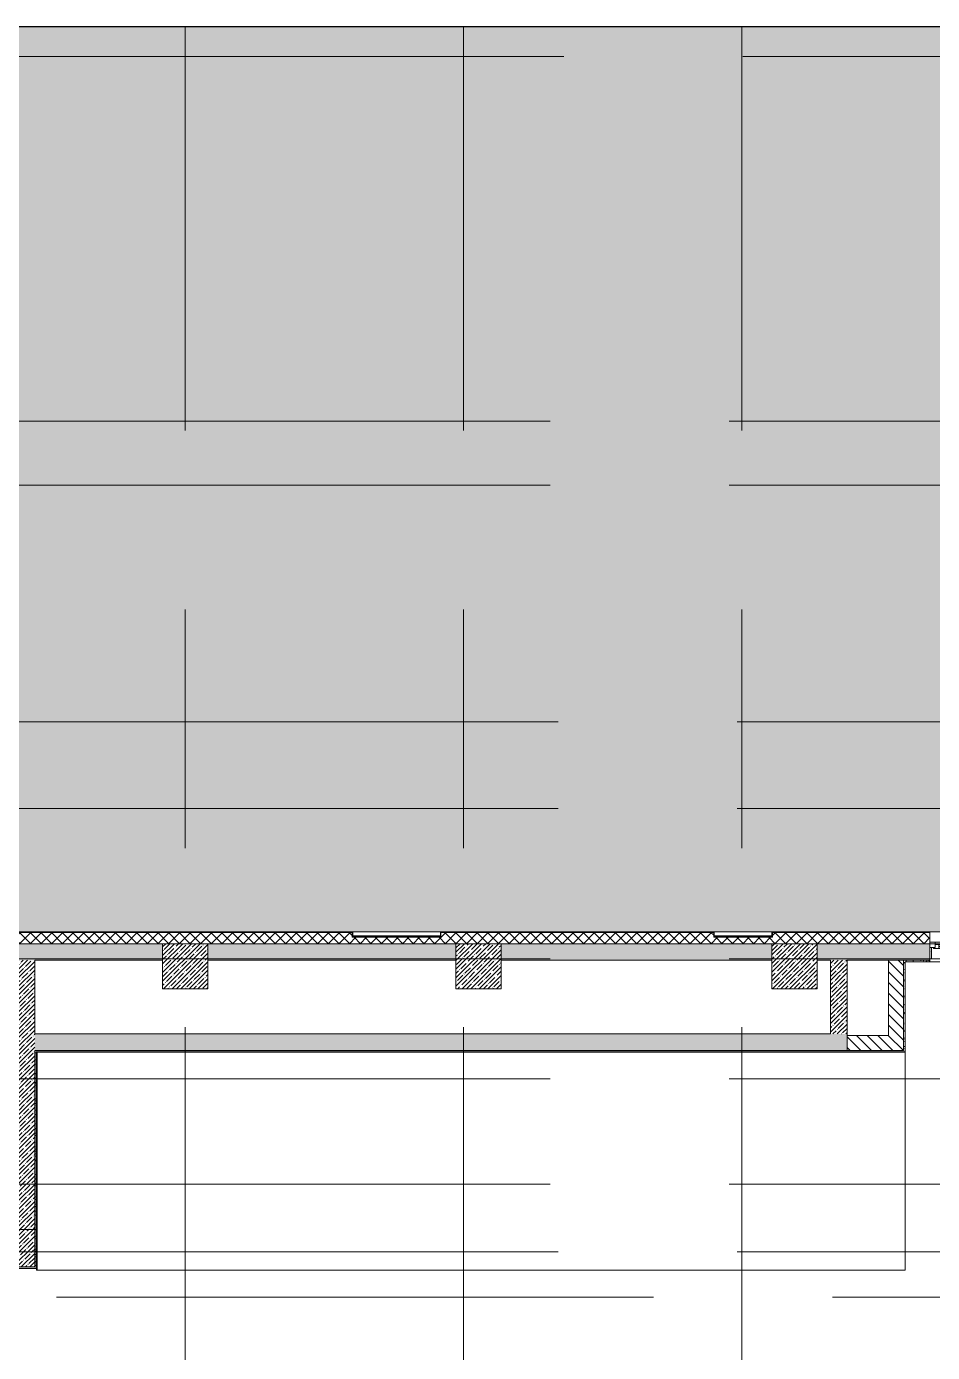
# Model space of a CAD drawing. Header units: millimetres. Extents: x -8624 to 194831, y -8553 to 29000.
# Drawn here: x 157154 to 169199, y 9762 to 27400 of the extents above; entities that cross this region are included whole.
import ezdxf

# ---------------------------------------------------------------- set-up
doc = ezdxf.new("R2010")
doc.units = ezdxf.units.MM
doc.linetypes.add('Осевая', pattern=[15875, 3175, -2381.25, 7937.5, -2381.25])
for name, color, linetype, lineweight in [('A-DETL-1', 7, 'Continuous', 9), ('A-GENM-4', 7, 'Continuous', 9), ('A-GLAZ-2', 7, 'Continuous', 9), ('A-WALL-2', 7, 'Continuous', 9), ('A-WALL-5', 7, 'Continuous', 13), ('I-WALL-5', 7, 'Continuous', 9), ('S-COLS-2', 7, 'Continuous', 9), ('Оси', 7, 'Continuous', 9), ('Оси-2', 7, 'Осевая', 9)]:
    doc.layers.add(name, color=color, linetype=linetype, lineweight=lineweight)
for name, color, linetype, lineweight, true_color in [('A-DETL-GENF-5', 7, 'Continuous', 9, 0xd4d4d4), ('A-FLOR-3', 7, 'Continuous', 9, 0xaaaaaa), ('I-WALL-7', 9, 'Continuous', 9, 0x808080)]:
    doc.layers.add(name, color=color, linetype=linetype, lineweight=lineweight, true_color=true_color)
pattern_1 = [(45, (137053.745, 0), (-57.02463, 57.02463), []), (45, (137110.77, 0), (-57.02463, 57.02463), [100.806, -20.161, 3.353, -16.808])]
pattern_2 = [(135, (137053.74, 0), (-70.71068, -70.71068), [])]
pattern_3 = [(0, (137053.745, 0), (121.92, 30.48), [10.058, -81.382, 10.058, -81.382, -487.68]), (0, (137053.745, 0), (121.92, 30.48), [-182.88, 10.058, -172.822, 10.058, -81.382, -213.36]), (0, (137053.745, 0), (121.92, 30.48), [-457.2, 10.058, -50.902, 10.058, -142.342]), (120, (137099.465, 15.24), (-87.356454, 90.345817), [10.058, -81.382, 10.058, -81.382, -487.68]), (120, (137099.465, 15.24), (-87.356454, 90.345817), [-182.88, 10.058, -172.822, 10.058, -81.382, -213.36]), (120, (137099.465, 15.24), (-87.356454, 90.345817), [-457.2, 10.058, -50.902, 10.058, -142.342]), (240, (137114.705, 76.2), (-34.563546, -120.825817), [10.058, -81.382, 10.058, -81.382, -487.68]), (240, (137114.705, 76.2), (-34.563546, -120.825817), [-182.88, 10.058, -172.822, 10.058, -81.382, -213.36]), (240, (137114.705, 76.2), (-34.563546, -120.825817), [-457.2, 10.058, -50.902, 10.058, -142.342])]

# ---------------------------------------------------------------- blocks, each defined once
blk = doc.blocks.new('BSC_Колонна _Прямоугольная - 600х600-V154-План зашивки приборов отопления в осях 3 этажа 1-12')
at = {"layer": 'S-COLS-2'}
h = blk.add_hatch(dxfattribs=at)
h.set_pattern_fill('FP_124', color=256, style=0, pattern_type=2)
h.set_pattern_definition([(45, (-26110, -14900), (-57.02463, 57.02463), []), (45, (-26052.975, -14900), (-57.02463, 57.02463), [100.806, -20.161, 3.353, -16.808])])
h.paths.add_polyline_path([(-300, -300), (300, -300), (300, 300), (-300, 300)])
for p, q in [((300, 300), (-300, 300)), ((-300, 300), (-300, -300)), ((300, -300), (300, 300)), ((-300, -300), (300, -300))]:
    blk.add_line(p, q, dxfattribs=at)
blk = doc.blocks.new('парапет1 - парапет-18629556-План зашивки приборов отопления в осях 3 этажа 1-12')
at = {"layer": 'A-GENM-4'}
blk.add_line((-2411, 27400), (33928, 27400), dxfattribs=at)
blk = doc.blocks.new('BSC_Колонна _Прямоугольная - 500х500-V164-План зашивки приборов отопления в осях 3 этажа 1-12')
at = {"layer": 'S-COLS-2'}
h = blk.add_hatch(dxfattribs=at)
h.set_pattern_fill('FP_134', color=256, style=0, pattern_type=2)
h.set_pattern_definition([(45, (-19960, -11150), (-57.02463, 57.02463), []), (45, (-19902.975, -11150), (-57.02463, 57.02463), [100.806, -20.161, 3.353, -16.808])])
h.paths.add_polyline_path([(-250, -250), (250, -250), (250, 250), (-250, 250), (-250, -154)])
for p, q in [((250, 250), (-250, 250)), ((-250, 250), (-250, -250)), ((250, -250), (250, 250)), ((-250, -250), (250, -250))]:
    blk.add_line(p, q, dxfattribs=at)
blk = doc.blocks.new('BSC_Колонна _Прямоугольная - 600х600-V165-План зашивки приборов отопления в осях 3 этажа 1-12')
at = {"layer": 'S-COLS-2'}
h = blk.add_hatch(dxfattribs=at)
h.set_pattern_fill('FP_135', color=256, style=0, pattern_type=2)
h.set_pattern_definition([(45, (-30310, -14900), (-57.02463, 57.02463), []), (45, (-30252.975, -14900), (-57.02463, 57.02463), [100.806, -20.161, 3.353, -16.808])])
h.paths.add_polyline_path([(-300, -300), (300, -300), (300, 300), (-300, 300), (-300, 113)])
for p, q in [((300, 300), (-300, 300)), ((-300, 300), (-300, -300)), ((300, -300), (300, 300)), ((-300, -300), (300, -300))]:
    blk.add_line(p, q, dxfattribs=at)
blk = doc.blocks.new('BSC_Колонна _Прямоугольная - 600х600-V169-План зашивки приборов отопления в осях 3 этажа 1-12')
at = {"layer": 'S-COLS-2'}
h = blk.add_hatch(dxfattribs=at)
h.set_pattern_fill('FP_140', color=256, style=0, pattern_type=2)
h.set_pattern_definition([(45, (-22210, -14900), (-57.02463, 57.02463), []), (45, (-22152.975, -14900), (-57.02463, 57.02463), [100.806, -20.161, 3.353, -16.808])])
h.paths.add_polyline_path([(-300, -300), (300, -300), (300, 300), (-300, 300)])
for p, q in [((300, 300), (-300, 300)), ((-300, 300), (-300, -300)), ((300, -300), (300, 300)), ((-300, -300), (300, -300))]:
    blk.add_line(p, q, dxfattribs=at)
blk = doc.blocks.new('120_Окно_СКБ_1Ст - 120_Окно_СКБ_1Ст_900х2500_h_-20705657-План зашивки приборов отопления в осях 3 этажа 1-12')
at = {"layer": 'A-GLAZ-2'}
for p, q in [((-450, -127), (-450, -57)), ((-450, -57), (-380, -57)), ((450, -57), (-450, -57)), ((-380, -127), (-450, -127)), ((-430, -127), (-400, -127)), ((-380, -127), (-400, -127)), ((-400, -127), (-400, -137)), ((-400, -137), (400, -137)), ((400, -137), (-400, -137)), ((-380, -57), (-380, -127)), ((380, -87), (-380, -87)), ((-380, -87), (-380, -127)), ((-330, -137), (-330, -87)), ((-330, -107), (330, -107)), ((330, -117), (-330, -117)), ((330, -137), (330, -87)), ((380, -127), (380, -57)), ((380, -57), (450, -57)), ((380, -127), (380, -87)), ((450, -127), (380, -127)), ((400, -127), (380, -127)), ((400, -127), (450, -127)), ((400, -137), (400, -127)), ((450, -57), (450, -127))]:
    blk.add_line(p, q, dxfattribs=at)
blk = doc.blocks.new('Уголок вложенный - Уголок вложенный-23831105-План зашивки приборов отопления в осях 3 этажа 1-12')
at = {"layer": 'A-GENM-4'}
for p, q in [((29237, 15288), (29237, 15349)), ((29244, 15358), (29244, 15285)), ((29244, 15285), (29240, 15285))]:
    blk.add_line(p, q, dxfattribs=at)
at = {"layer": 'A-GENM-4', "flags": 128}
for points in [[(29237, 15349), (29237, 15351), (29236, 15353), (29235, 15355), (29234, 15356), (29232, 15357), (29230, 15358), (29228, 15358)], [(29240, 15285), (29239, 15285), (29239, 15285), (29238, 15286), (29238, 15286), (29237, 15287), (29237, 15287), (29237, 15288)]]:
    blk.add_lwpolyline(points, dxfattribs=at)
blk = doc.blocks.new('Уголок вложенный - Уголок вложенный-V178-План зашивки приборов отопления в осях 3 этажа 1-12')
at = {"layer": 'A-GENM-4'}
for p, q in [((30010, 15285), (30010, 15358)), ((30017, 15349), (30017, 15288)), ((30014, 15285), (30010, 15285))]:
    blk.add_line(p, q, dxfattribs=at)
at = {"layer": 'A-GENM-4', "flags": 128}
for points in [[(30026, 15358), (30024, 15358), (30022, 15357), (30020, 15356), (30019, 15355), (30018, 15353), (30017, 15351), (30017, 15349)], [(30017, 15288), (30017, 15287), (30017, 15287), (30016, 15286), (30016, 15286), (30015, 15285), (30015, 15285), (30014, 15285)]]:
    blk.add_lwpolyline(points, dxfattribs=at)
blk = doc.blocks.new('Уголок вложенный - Уголок вложенный-V179-План зашивки приборов отопления в осях 3 этажа 1-12')
at = {"layer": 'A-GENM-4'}
blk.add_line((30010, 15285), (29244, 15285), dxfattribs=at)
at = {"layer": 'A-GENM-4', "flags": 128}
for points in [[(29239, 15285), (29239, 15285), (29238, 15286), (29238, 15286), (29237, 15287), (29237, 15287)], [(30017, 15287), (30017, 15287), (30016, 15286), (30016, 15286), (30015, 15285), (30015, 15285)]]:
    blk.add_lwpolyline(points, dxfattribs=at)
blk = doc.blocks.new('Полоса с поворотом - Полоса с поворотом-23831239-План зашивки приборов отопления в осях 3 этажа 1-12')
at = {"layer": 'A-GENM-4'}
for p, q in [((25603, 15306), (24437, 15306)), ((24437, 15298), (25603, 15298))]:
    blk.add_line(p, q, dxfattribs=at)
blk = doc.blocks.new('Уголок вложенный - Уголок вложенный-23831240-План зашивки приборов отопления в осях 3 этажа 1-12')
at = {"layer": 'A-GENM-4'}
blk.add_line((25603, 15285), (24437, 15285), dxfattribs=at)
at = {"layer": 'A-GENM-4', "flags": 128}
for points in [[(24433, 15285), (24432, 15285), (24431, 15286), (24431, 15286), (24431, 15287), (24430, 15287)], [(25610, 15287), (25610, 15287), (25610, 15286), (25609, 15286), (25609, 15285), (25608, 15285)]]:
    blk.add_lwpolyline(points, dxfattribs=at)
blk = doc.blocks.new('Полоса с поворотом - Полоса с поворотом-23831104-План зашивки приборов отопления в осях 3 этажа 1-12')
at = {"layer": 'A-GENM-4'}
for p, q in [((19783, 15306), (19017, 15306)), ((19017, 15298), (19783, 15298))]:
    blk.add_line(p, q, dxfattribs=at)

msp = doc.modelspace()

# ---------------------------------------------------------------- hatches: boundary and pattern name
at = {"layer": 'A-DETL-GENF-5'}
msp.add_hatch(color=256, dxfattribs=at).paths.add_polyline_path([(136496.6, 14774.9), (136785.7, 14774.9), (136785.7, 15358), (175341.4, 15358), (175341.4, 23799.7), (175661.1, 23799.7), (175661.1, 23888.3), (170981.8, 23888.3), (170981.8, 27398.1), (134644.7, 27398.1), (134644.7, 14774.9), (135854.5, 14774.9)])
at = {"layer": 'A-WALL-2'}
h = msp.add_hatch(dxfattribs=at)
h.set_pattern_fill('FP_127', color=256, style=0, pattern_type=2)
h.set_pattern_definition([(45, (137053.74, 0), (-70.71068, 70.71068), []), (135, (137053.74, 0), (-70.71068, -70.71068), [])])
h.paths.add_polyline_path([(174863.7, 15200), (175341.4, 15200), (175341.4, 15350), (174863.7, 15350)])
h.paths.add_polyline_path([(171808.9, 15200), (172463.7, 15200), (172463.7, 15350), (171713.7, 15350), (171713.7, 15200)])
h.paths.add_polyline_path([(169163.7, 15200), (169163.7, 15350), (167070.7, 15349), (167070.7, 15288), (167067.7, 15285), (166293.7, 15285), (166290.7, 15288), (166290, 15350), (162664, 15349), (162664, 15288), (162659.8, 15285), (161487, 15285), (161484, 15288), (161483.3, 15350), (156843.7, 15349), (156843.7, 15288), (156840.7, 15285), (156066.7, 15285), (156063.7, 15288), (156063, 15350), (151836.7, 15349), (151835.6, 15285.7), (151833.7, 15285), (151657.4, 15286.1), (151656.7, 15288), (151656, 15350), (149913.7, 15350), (149913.7, 15200), (167956.6, 15200)])
h.paths.add_polyline_path([(145313.7, 15200), (145313.7, 15350), (144713.7, 15350), (144713.7, 15200), (144843.1, 15200)])
h.paths.add_polyline_path([(146213.7, 15200), (146813.7, 15200), (146813.7, 15350), (146213.7, 15350)])
h.paths.add_polyline_path([(143813.7, 15200), (143813.7, 15350), (137093.7, 15350), (137093.7, 15293), (136943.7, 15293), (136943.7, 15200), (143559, 15200)])
h.paths.add_polyline_path([(170203.8, 15200), (170293.7, 15200), (170293.7, 15350), (170063.7, 15350), (170063.7, 15200)])
h.paths.add_polyline_path([(170663.7, 15200), (170813.7, 15200), (170813.7, 15350), (170663.7, 15350)])
at = {"layer": 'I-WALL-5'}
h = msp.add_hatch(dxfattribs=at)
h.set_pattern_fill('FP_128', color=256, style=0, pattern_type=2)
h.set_pattern_definition(pattern_1)
h.paths.add_polyline_path([(160252.1, 14980), (162863.7, 14980), (162863.7, 15200), (159563.7, 15200), (159563.7, 14980)])
h.paths.add_polyline_path([(158963.7, 14980), (158963.7, 15200), (155764, 15200), (155764, 14980), (157684, 14980)])
h.paths.add_polyline_path([(163463.7, 14980), (167063.7, 14980), (167063.7, 15200), (163463.7, 15200), (163463.7, 15094.6)])
h.paths.add_polyline_path([(167663.7, 14980), (169163.7, 14980), (169163.7, 15200), (167663.7, 15200), (167663.7, 15012.7)])
h.paths.add_polyline_path([(153863.7, 14980), (155164, 14980), (155164, 15200), (151363.7, 15200), (151363.7, 14980), (153831.7, 14980)])
h = msp.add_hatch(dxfattribs=at)
h.set_pattern_fill('FP_128', color=256, style=0, pattern_type=2)
h.set_pattern_definition(pattern_1)
h.paths.add_polyline_path([(157263.7, 11400), (157263.7, 14980), (157043.7, 14980), (157043.7, 11400)])
h = msp.add_hatch(dxfattribs=at)
h.set_pattern_fill('FP_128', color=256, style=0, pattern_type=2)
h.set_pattern_definition(pattern_1)
h.paths.add_polyline_path([(167956.6, 14000), (168063.7, 14000), (168063.7, 14980), (167843.7, 14980), (167843.7, 14000)])
h = msp.add_hatch(dxfattribs=at)
h.set_pattern_fill('FP_126', color=256, style=0, pattern_type=2)
h.set_pattern_definition(pattern_2)
h.paths.add_polyline_path([(168814.9, 13980), (168814.9, 14980), (168614.9, 14980), (168614.9, 13980)])
h = msp.add_hatch(dxfattribs=at)
h.set_pattern_fill('FP_128', color=256, style=0, pattern_type=2)
h.set_pattern_definition(pattern_1)
h.paths.add_polyline_path([(168063.7, 13780), (168063.7, 14000), (157263.7, 14000), (157263.7, 13780), (167956.6, 13780)])
h = msp.add_hatch(dxfattribs=at)
h.set_pattern_fill('FP_126', color=256, style=0, pattern_type=2)
h.set_pattern_definition(pattern_2)
h.paths.add_polyline_path([(168814.9, 13780), (168814.9, 13980), (168063.7, 13980), (168063.7, 13780)])
at = {"layer": 'I-WALL-7'}
h = msp.add_hatch(dxfattribs=at)
h.set_pattern_fill('FP_148', color=256, style=0, pattern_type=2)
h.set_pattern_definition(pattern_3)
h.paths.add_polyline_path([(169183.7, 15000), (169183.7, 15148), (169163.7, 15148), (169163.7, 15000)])
h = msp.add_hatch(dxfattribs=at)
h.set_pattern_fill('FP_148', color=256, style=0, pattern_type=2)
h.set_pattern_definition(pattern_3)
h.paths.add_polyline_path([(168834.9, 13780), (168834.9, 14980), (168814.9, 14980), (168814.9, 13780)])
h = msp.add_hatch(dxfattribs=at)
h.set_pattern_fill('FP_148', color=256, style=0, pattern_type=2)
h.set_pattern_definition(pattern_3)
h.paths.add_polyline_path([(169163.7, 14960), (169163.7, 14980), (168834.9, 14980), (168834.9, 14960)])
h = msp.add_hatch(dxfattribs=at)
h.set_pattern_fill('FP_148', color=256, style=0, pattern_type=2)
h.set_pattern_definition(pattern_3)
h.paths.add_polyline_path([(157263.7, 10900), (157283.7, 10900), (157283.7, 13780), (157263.7, 13780), (157263.7, 10996)])
h = msp.add_hatch(dxfattribs=at)
h.set_pattern_fill('FP_148', color=256, style=0, pattern_type=2)
h.set_pattern_definition(pattern_3)
h.paths.add_polyline_path([(168834.9, 13760), (168834.9, 13780), (157283.7, 13780), (157284.7, 13760), (167956.6, 13760)])
h = msp.add_hatch(dxfattribs=at)
h.set_pattern_fill('FP_148', color=256, style=0, pattern_type=2)
h.set_pattern_definition(pattern_3)
h.paths.add_polyline_path([(157283.7, 10880), (157283.7, 10900), (153993.7, 10900), (153993.7, 10892), (153963.7, 10892), (153963.7, 10880), (157263.7, 10880)])
h.paths.add_polyline_path([(152983.7, 10880), (153013.7, 10880), (153013.7, 10892), (152983.7, 10892), (152983.7, 10900), (152444.7, 10900), (152444.7, 10892), (152414.7, 10892), (152414.7, 10880), (152547.6, 10880)])
h.paths.add_polyline_path([(151434.7, 10880), (151464.7, 10880), (151464.7, 10892), (151434.7, 10892), (151434.7, 10900), (150015, 10900), (150015, 10880), (151263.7, 10880)])

# ---------------------------------------------------------------- linework, layer by layer
at = {"layer": 'A-DETL-1'}
for p, q in [((170981.8, 27398.1), (134644.7, 27398.1)), ((136785.7, 15358), (175341.4, 15358))]:
    msp.add_line(p, q, dxfattribs=at)
at = {"layer": 'A-FLOR-3'}
for p, q in [((168835.9, 13759), (157295.9, 13759)), ((157295.9, 13759), (157295.9, 10859)), ((168834.9, 13760), (168834.9, 10859)), ((168835.9, 10859), (168835.9, 13759)), ((157284.7, 10859), (157284.7, 10900)), ((157284.7, 10859), (168835.9, 10859))]:
    msp.add_line(p, q, dxfattribs=at)
at = {"layer": 'A-WALL-2'}
for p, q in [((169163.7, 15200), (169163.7, 15358)), ((151363.7, 15200), (158963.7, 15200)), ((159563.7, 15200), (162863.7, 15200)), ((163463.7, 15200), (167063.7, 15200)), ((167663.7, 15200), (170063.7, 15200))]:
    msp.add_line(p, q, dxfattribs=at)
at = {"layer": 'A-WALL-5'}
for p, q in [((161483.9, 15350), (156843.9, 15350)), ((161483.2, 15353), (156844.6, 15353)), ((166290.6, 15350), (162664.1, 15350)), ((166289.9, 15353), (162664.8, 15353)), ((169163.7, 15350), (167070.9, 15350)), ((169163.7, 15353), (167071.6, 15353)), ((158963.7, 15200), (155764, 15200)), ((162863.7, 15200), (159563.7, 15200)), ((167063.7, 15200), (163463.7, 15200)), ((169163.7, 15200), (167663.7, 15200)), ((169163.7, 14980), (168614.9, 14980)), ((168834.9, 14960), (169163.7, 14960)), ((168834.9, 14960), (168834.9, 13780)), ((168063.7, 13780), (157263.7, 13780)), ((157283.7, 10900), (157283.7, 13760)), ((168834.9, 13760), (157283.7, 13760))]:
    msp.add_line(p, q, dxfattribs=at)
at = {"layer": 'I-WALL-5'}
for p, q in [((169163.7, 15200), (169163.7, 14959)), ((169184.7, 15148), (169163.7, 15148)), ((169163.7, 15000), (169184.7, 15000)), ((169183.7, 15000), (169183.7, 15148)), ((169184.7, 15000), (169184.7, 15148)), ((157263.7, 14000), (157263.7, 14980)), ((157263.7, 14980), (158963.7, 14980)), ((159563.7, 14980), (162863.7, 14980)), ((163463.7, 14980), (167063.7, 14980)), ((167663.7, 14980), (167843.7, 14980)), ((167843.7, 14980), (167843.7, 14000)), ((168063.7, 14980), (168614.9, 14980)), ((168063.7, 13780), (168063.7, 14980)), ((168614.9, 14980), (168614.9, 13980)), ((168814.9, 13780), (168814.9, 14980)), ((170042.7, 14959), (168835.9, 14959)), ((168835.9, 13759), (168835.9, 14959)), ((167843.7, 14000), (157263.7, 14000)), ((168614.9, 13980), (168063.7, 13980)), ((157263.7, 11400), (157263.7, 13780)), ((157284.7, 10879), (157284.7, 13759)), ((157284.7, 13759), (157295.9, 13759)), ((168063.7, 13780), (168814.9, 13780)), ((168834.9, 13760), (168834.9, 13780)), ((153963.7, 10880), (157283.7, 10880)), ((153963.7, 10879), (157284.7, 10879)), ((157283.7, 10880), (157283.7, 10900))]:
    msp.add_line(p, q, dxfattribs=at)
at = {"layer": 'Оси'}
for p, q in [((159263.7, 24898.1), (159263.7, 27398.1)), ((162963.7, 24898.1), (162963.7, 27398.1)), ((166663.7, 24898.1), (166663.7, 27398.1)), ((168463.7, 27000), (170963.7, 27000))]:
    msp.add_line(p, q, dxfattribs=at)
at = {"layer": 'Оси-2'}
for p, q in [((134929.5, 27000), (168463.7, 27000)), ((159263.7, 593.7), (159263.7, 24898.1)), ((162963.7, 593.7), (162963.7, 24898.1)), ((166663.7, 593.7), (166663.7, 24898.1)), ((134746.7, 22150), (173313.7, 22150)), ((134746.7, 21300), (173313.7, 21300)), ((134851.3, 18150), (173313.7, 18150)), ((134851.3, 17000), (173313.7, 17000)), ((134746.7, 15000), (172713.7, 15000)), ((134746.7, 13400), (172713.7, 13400)), ((134746.7, 12000), (172713.7, 12000)), ((134851.3, 11100), (173313.7, 11100)), ((136121.3, 10500), (173313.7, 10500))]:
    msp.add_line(p, q, dxfattribs=at)

# ---------------------------------------------------------------- block references
at = {"layer": 'A-GENM-4'}
for name, p in [('парапет1 - парапет-18629556-План зашивки приборов отопления в осях 3 этажа 1-12', (137053.7, 0)), ('Уголок вложенный - Уголок вложенный-23831105-План зашивки приборов отопления в осях 3 этажа 1-12', (132247, 0)), ('Уголок вложенный - Уголок вложенный-V178-План зашивки приборов отопления в осях 3 этажа 1-12', (132647, 0)), ('Уголок вложенный - Уголок вложенный-23831105-План зашивки приборов отопления в осях 3 этажа 1-12', (137053.7, 0)), ('Уголок вложенный - Уголок вложенный-V178-План зашивки приборов отопления в осях 3 этажа 1-12', (137053.7, 0)), ('Уголок вложенный - Уголок вложенный-23831240-План зашивки приборов отопления в осях 3 этажа 1-12', (137053.7, 0)), ('Полоса с поворотом - Полоса с поворотом-23831239-План зашивки приборов отопления в осях 3 этажа 1-12', (137053.7, 0)), ('Уголок вложенный - Уголок вложенный-V179-План зашивки приборов отопления в осях 3 этажа 1-12', (137053.7, 0)), ('Полоса с поворотом - Полоса с поворотом-23831104-План зашивки приборов отопления в осях 3 этажа 1-12', (147280.7, 0))]:
    msp.add_blockref(name, p, dxfattribs=at)
at = {"layer": 'A-GLAZ-2'}
msp.add_blockref('120_Окно_СКБ_1Ст - 120_Окно_СКБ_1Ст_900х2500_h_-20705657-План зашивки приборов отопления в осях 3 этажа 1-12', (169613.7, 15275), dxfattribs=at)
at = {"layer": 'S-COLS-2'}
for name, p in [('BSC_Колонна _Прямоугольная - 600х600-V169-План зашивки приборов отопления в осях 3 этажа 1-12', (159263.7, 14900)), ('BSC_Колонна _Прямоугольная - 600х600-V154-План зашивки приборов отопления в осях 3 этажа 1-12', (163163.7, 14900)), ('BSC_Колонна _Прямоугольная - 600х600-V165-План зашивки приборов отопления в осях 3 этажа 1-12', (167363.7, 14900)), ('BSC_Колонна _Прямоугольная - 500х500-V164-План зашивки приборов отопления в осях 3 этажа 1-12', (157013.7, 11150))]:
    msp.add_blockref(name, p, dxfattribs=at)

doc.saveas('drawing.dxf')
